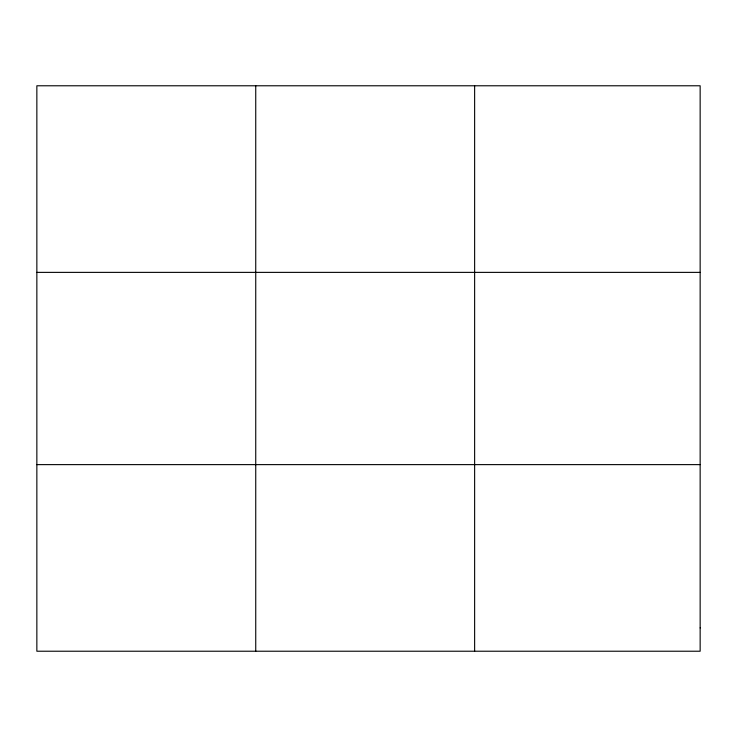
<?xml version="1.0" encoding="UTF-8"?>
<svg xmlns="http://www.w3.org/2000/svg" width="737" height="737" viewBox="0 0 737 737"><rect width="100%" height="100%" fill="white"/><g stroke="black" fill="none" stroke-linecap="round" stroke-linejoin="round"><path stroke-width="1.11" d="M255.739 85.778L255.739 651.222M474.628 85.778L474.628 651.222M36.85 272.377L700.15 272.377M36.85 464.623L700.15 464.623M700.15 627.906L700.15 651.222L36.85 651.222L36.85 85.778L700.15 85.778L700.15 627.906"/></g></svg>
